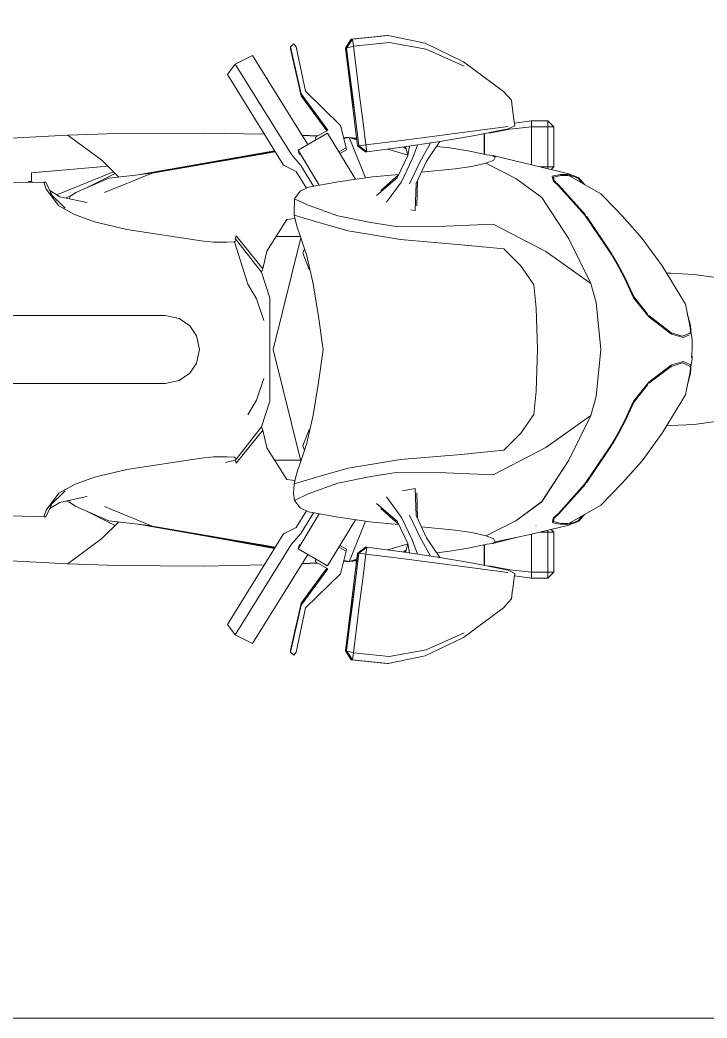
# Model space of a CAD drawing. Units: millimetres at full size, sheet at 1:100. Extents: x -361910 to 68111, y -79207 to 22945.
# Drawn here: x 12312 to 13209, y -49744 to -48440 of the extents above; entities that cross this region are included whole.
import ezdxf

# ---------------------------------------------------------------- set-up
doc = ezdxf.new("R2010")
doc.units = ezdxf.units.MM
doc.header["$LTSCALE"] = 100
doc.layers.add('0-5_外部部品', color=4, linetype='Continuous', lineweight=9)
doc.layers.add('0-D_寸法', color=4, linetype='Continuous', lineweight=9)

msp = doc.modelspace()

# ---------------------------------------------------------------- linework, layer by layer
at = {"layer": '0-5_外部部品'}
for p, q in [((12744.6, -48465), (12791.3, -48460.3)), ((12792.8, -48460.3), (12791.3, -48460.3)), ((12841.2, -48470.1), (12792.8, -48460.3)), ((12736.8, -48476.6), (12744.6, -48465)), ((12738.2, -48476.6), (12746.1, -48465)), ((12746.1, -48465), (12744.6, -48465)), ((12842.3, -48478.1), (12794, -48469.3)), ((12891.3, -48494.4), (12841.2, -48470.1)), ((12615.7, -48486.4), (12687.7, -48602.5)), ((12665.1, -48474.9), (12678.9, -48536.3)), ((12665.3, -48477.4), (12665.1, -48474.9)), ((12679.1, -48538.8), (12665.3, -48477.4)), ((12684.6, -48532.7), (12672.7, -48475.1)), ((12740.9, -48508.5), (12736.8, -48476.6)), ((12742.4, -48508.5), (12738.3, -48476.6)), ((12892.2, -48500.3), (12842.3, -48478.1)), ((12593, -48497.5), (12666.3, -48615.8)), ((12943.2, -48533.1), (12891.3, -48494.4)), ((12582.7, -48511.2), (12656.1, -48629.5)), ((12740.8, -48508.5), (12744.8, -48540.4)), ((12744.9, -48540.4), (12740.9, -48508.5)), ((12742.3, -48508.5), (12746.3, -48540.4)), ((12746.4, -48540.4), (12742.4, -48508.5)), ((12751.4, -48506.3), (12755.5, -48538.6)), ((12678.9, -48536.3), (12713.9, -48583.8)), ((12712.7, -48584.5), (12679.1, -48538.8)), ((12730.3, -48577.5), (12684.6, -48532.7)), ((12755.5, -48538.6), (12759.6, -48570.8)), ((12953.8, -48544.7), (12943.2, -48533.1)), ((12744.8, -48540.4), (12748.9, -48572.3)), ((12748.9, -48572.3), (12744.9, -48540.4)), ((12746.3, -48540.4), (12750.3, -48572.3)), ((12750.4, -48572.3), (12746.4, -48540.4)), ((12954.9, -48553), (12953.8, -48544.7)), ((12957, -48569.7), (12954.9, -48553)), ((12738, -48606.9), (12730.3, -48577.5)), ((12752.9, -48604.2), (12748.9, -48572.3)), ((12750.3, -48572.3), (12754.3, -48604.2)), ((12759.6, -48570.8), (12763.6, -48603)), ((12949.4, -48582.2), (12958, -48578)), ((12958, -48578), (12957, -48569.7)), ((12979.8, -48571.6), (12957.6, -48574.5)), ((13001.2, -48571.6), (12979.3, -48571.6)), ((12979.8, -48571.6), (12980, -48579.6)), ((13001.3, -48579.6), (13001.2, -48571.6)), ((13009.2, -48579.6), (13001.2, -48571.6)), ((12249.4, -48597.2), (12374.1, -48590.3)), ((12374.2, -48590.3), (12439, -48588.1)), ((12374.2, -48590.3), (12376.7, -48592)), ((12551.9, -48587.5), (12439, -48588.1)), ((12551.9, -48587.5), (12631.1, -48589.2)), ((12700.6, -48591.2), (12680, -48590.2)), ((12699.9, -48591.6), (12680.4, -48590.9)), ((12713.3, -48587.5), (12749.9, -48648)), ((12902.9, -48585.2), (12856.6, -48591.2)), ((12949, -48579.2), (12902.9, -48585.2)), ((12949.4, -48582.2), (12903.6, -48591.2)), ((12918.3, -48615.2), (12918.3, -48588.3)), ((12918.7, -48615.3), (12918.7, -48588.2)), ((12926.8, -48587.2), (12924, -48587.2)), ((12951.7, -48582.4), (12926.8, -48587.2)), ((12980, -48579.6), (12951.7, -48582.4)), ((12980, -48629), (12980, -48579.6)), ((13001.3, -48631.6), (13001.3, -48579.6)), ((13009.2, -48579.6), (13001.3, -48579.6)), ((13009.2, -48631.6), (13009.2, -48579.6)), ((12376.7, -48592), (12418.9, -48623.2)), ((12697.9, -48595.4), (12697.7, -48592.8)), ((12698.1, -48596.5), (12697.9, -48595.4)), ((12741.7, -48593.3), (12734.4, -48593)), ((12734.8, -48594.5), (12741.7, -48593.3)), ((12742, -48593.5), (12734.9, -48594.9)), ((12741.7, -48593.3), (12751.7, -48595)), ((12741.7, -48593.3), (12751.6, -48594.3)), ((12751.6, -48594.3), (12741.7, -48593.3)), ((12744.6, -48599.6), (12742, -48593.5)), ((12751.9, -48596.5), (12742, -48593.5)), ((12744.6, -48599.6), (12763.1, -48646.1)), ((12763.6, -48603), (12754.3, -48604.2)), ((12856.6, -48591.2), (12810.2, -48597.1)), ((12857.5, -48599.2), (12811.2, -48606.1)), ((12824.3, -48621.8), (12831, -48603.2)), ((12834.5, -48624.8), (12848.2, -48600.6)), ((12843, -48624.1), (12860.3, -48598.7)), ((12903.6, -48591.2), (12857.5, -48599.2)), ((12644.7, -48611.1), (12469.9, -48641.7)), ((12550.2, -48627.3), (12644.3, -48610.6)), ((12625.9, -48615.5), (12635.3, -48613.9)), ((12645.2, -48612), (12635.3, -48613.9)), ((12666.3, -48615.8), (12678.5, -48630.1)), ((12702.7, -48655.8), (12675, -48610)), ((12728.2, -48612.1), (12738, -48606.9)), ((12738.2, -48609.4), (12729.4, -48614.1)), ((12738.2, -48609.4), (12738, -48606.9)), ((12763.2, -48612.1), (12752.9, -48604.2)), ((12754.3, -48604.2), (12752.9, -48604.2)), ((12764.7, -48612.1), (12754.3, -48604.2)), ((12818.6, -48616.3), (12792.5, -48608.5)), ((12804.5, -48646.1), (12818.5, -48616.8)), ((12812.7, -48605.9), (12816.1, -48608.2)), ((12815.9, -48607.5), (12812.9, -48605.9)), ((12815.3, -48605.5), (12818.6, -48616.3)), ((12818.5, -48616.8), (12820.4, -48604.8)), ((12856, -48605), (12873.1, -48606.7)), ((12873.1, -48606.7), (12856, -48605)), ((12873.1, -48606.7), (12899.6, -48611.2)), ((12899.6, -48611.2), (12873.1, -48606.7)), ((12899.6, -48611.2), (12921.6, -48615.9)), ((12921.6, -48615.9), (12899.6, -48611.2)), ((12921.6, -48615.9), (12929.4, -48616.9)), ((12929.4, -48616.9), (12921.6, -48615.9)), ((12929.4, -48616.9), (12932.4, -48619.1)), ((12978.3, -48628.6), (12929.4, -48616.9)), ((12418.9, -48623.2), (12440.8, -48645)), ((12468.5, -48641.8), (12550.2, -48627.3)), ((12572, -48623.4), (12572, -48623.9)), ((12604.6, -48617.6), (12603.8, -48618.3)), ((12603.8, -48618.3), (12604.5, -48617.7)), ((12656.1, -48629.5), (12672.6, -48637.9)), ((12695.3, -48657.1), (12678.5, -48630.1)), ((12810.3, -48651.1), (12824.3, -48621.8)), ((12820.5, -48654.1), (12834.5, -48624.8)), ((12829.1, -48653.4), (12843, -48624.1)), ((12920.3, -48627.1), (12902.2, -48631.2)), ((12930.2, -48623.4), (12920.3, -48627.1)), ((12920.3, -48627.1), (12959.5, -48646.8)), ((12959.5, -48646.8), (12920.3, -48627.1)), ((12932.4, -48619.1), (12930.2, -48623.4)), ((13028.5, -48640.9), (12978.3, -48628.6)), ((12434.2, -48638.4), (12360.2, -48668.4)), ((12396, -48660.4), (12436, -48640.2)), ((12470, -48641.7), (12428, -48646.5)), ((12480.2, -48640.5), (12472.5, -48641.4)), ((12484.6, -48639.8), (12480.2, -48640.5)), ((12497, -48637.6), (12496.9, -48637.7)), ((12500.2, -48636.2), (12499.5, -48636.5)), ((12672.6, -48637.9), (12686.2, -48659.6)), ((12806.7, -48641.6), (12772.2, -48644.8)), ((12783, -48662.5), (12806.4, -48642.2)), ((12880.4, -48634.3), (12836.1, -48638.7)), ((12902.2, -48631.2), (12880.4, -48634.3)), ((13001.3, -48631.6), (12990.7, -48631.6)), ((13001.3, -48634.2), (13001.3, -48631.6)), ((13009.2, -48631.6), (13001.3, -48631.6)), ((13005.5, -48635.3), (13009.2, -48631.6)), ((13017.6, -48641.7), (13007.1, -48644.1)), ((13008.8, -48645.4), (13018.3, -48643.2)), ((13027.8, -48641.5), (13017.6, -48641.7)), ((13018.8, -48643.1), (13028, -48643)), ((13034.5, -48643.1), (13028, -48641.5)), ((13032, -48642.5), (13028.5, -48640.9)), ((13028.6, -48642.9), (13029.1, -48642.9)), ((13070.4, -48666.8), (13028.8, -48642.9)), ((13029.1, -48642.9), (13035.1, -48644.4)), ((13041.6, -48646.2), (13034.5, -48643.1)), ((12327.1, -48652.1), (12327.1, -48651.4)), ((12342.9, -48651.7), (12345.5, -48651.8)), ((12428, -48646.5), (12385, -48665.2)), ((12727.6, -48651.1), (12688.8, -48658.4)), ((12772.2, -48644.8), (12727.6, -48651.1)), ((12777.5, -48669.3), (12804.5, -48646.1)), ((12790.7, -48677.7), (12810.3, -48651.1)), ((12831, -48649.4), (12829.1, -48653.4)), ((12831, -48649.4), (12830.3, -48682.7)), ((12959.5, -48646.8), (12993.4, -48671.6)), ((12993.4, -48671.6), (12959.5, -48646.8)), ((13007.1, -48644.1), (13008.1, -48649.6)), ((13008.5, -48650.3), (13008.5, -48650)), ((13015, -48656.3), (13008.5, -48650.3)), ((13008.7, -48650.1), (13015.1, -48656.1)), ((13009.7, -48650), (13008.8, -48645.4)), ((13015.8, -48655.6), (13009.8, -48650.2)), ((13049.8, -48695), (13015, -48656.3)), ((13015.1, -48656.1), (13050.1, -48695.1)), ((13050.5, -48694.3), (13015.8, -48655.6)), ((13035.5, -48644.5), (13042.6, -48647.6)), ((13041.6, -48647.3), (13040.8, -48646.8)), ((13049.8, -48655), (13041.6, -48646.2)), ((13044.9, -48652.2), (13041.6, -48647.3)), ((13047.7, -48653.8), (13041.6, -48647.3)), ((13041.6, -48647.3), (13047.7, -48653.8)), ((13042.6, -48647.6), (13049.1, -48654.6)), ((12346.2, -48660.7), (12362.5, -48682.7)), ((12363.9, -48670.7), (12350.8, -48662.8)), ((12370.9, -48685.6), (12350.8, -48666.1)), ((12372.2, -48672.4), (12379.8, -48668.6)), ((12385, -48665.2), (12377.9, -48669.9)), ((12678, -48663.5), (12670.6, -48673.3)), ((12688.8, -48658.4), (12678, -48663.5)), ((13090.1, -48687.1), (13070.4, -48666.8)), ((12363.9, -48670.7), (12396.9, -48677.7)), ((12396.9, -48677.7), (12363.9, -48670.7)), ((12377.9, -48669.9), (12376.2, -48673.3)), ((12396.9, -48677.7), (12399.7, -48678.4)), ((12670.6, -48673.3), (12688.3, -48681.8)), ((12688.3, -48681.8), (12726.8, -48695.7)), ((13028.5, -48725.7), (12993.4, -48671.6)), ((13028.5, -48725.7), (12993.4, -48671.6)), ((12362.5, -48682.7), (12382.9, -48693.8)), ((12670.1, -48695), (12705.2, -48705.1)), ((12670.1, -48695), (12673.3, -48709.1)), ((12705.2, -48705.1), (12670.1, -48695)), ((13085.2, -48747.5), (13049.8, -48695)), ((13050.1, -48695.1), (13085.4, -48747.6)), ((13098.4, -48695.8), (13090.1, -48687.1)), ((12409.1, -48703.5), (12451.3, -48713.7)), ((12660.5, -48700.4), (12671, -48699.1)), ((12705.2, -48705.1), (12740.3, -48715.2)), ((12740.3, -48715.2), (12705.2, -48705.1)), ((12726.8, -48695.7), (12770, -48704.6)), ((12770, -48704.6), (12803.1, -48709.8)), ((12929.9, -48706.6), (12868, -48709.2)), ((12868, -48709.2), (12929.9, -48706.6)), ((12998.6, -48742.4), (12929.9, -48706.6)), ((12929.9, -48706.6), (12998.6, -48742.4)), ((13085.5, -48746.3), (13051.7, -48696.2)), ((12548.7, -48728.4), (12451.3, -48713.7)), ((12451.3, -48713.7), (12548.7, -48728.4)), ((12673.3, -48709.1), (12677.4, -48720.7)), ((12677.4, -48720.7), (12686.5, -48747.8)), ((12740.3, -48715.2), (12774.7, -48720.9)), ((12774.7, -48720.9), (12740.3, -48715.2)), ((12774.7, -48720.9), (12809, -48726.6)), ((12809, -48726.6), (12774.7, -48720.9)), ((12803.1, -48709.8), (12868, -48709.2)), ((12564.6, -48730.2), (12581.9, -48730)), ((12581.9, -48730), (12591.9, -48729.5)), ((12591.9, -48729.5), (12594.5, -48727.6)), ((12594.4, -48721.7), (12592.8, -48725.8)), ((12592.8, -48725.8), (12594.5, -48727.6)), ((12594.5, -48727.6), (12592.8, -48725.8)), ((12646.2, -48722.9), (12678.1, -48722.9)), ((12646.2, -48722.9), (12678.1, -48722.9)), ((12809, -48726.6), (12888.2, -48733.4)), ((12888.2, -48733.4), (12809, -48726.6)), ((12888.2, -48733.4), (12943.9, -48738.9)), ((12943.9, -48739), (12888.2, -48733.4)), ((13057.6, -48784.1), (13028.5, -48725.7)), ((13057.6, -48784.1), (13028.5, -48725.7)), ((12928.1, -48737.4), (12928.2, -48737.4)), ((12943.9, -48738.9), (12966, -48761)), ((12966, -48761), (12943.9, -48739)), ((13057.6, -48784.1), (12998.6, -48742.4)), ((12998.6, -48742.4), (13057.6, -48784.1)), ((13093.6, -48762.4), (13085.2, -48747.5)), ((13094.3, -48761.8), (13086.1, -48747.3)), ((12686.5, -48747.8), (12694.7, -48784.7)), ((13085.4, -48747.6), (13093.9, -48762.5)), ((12638.4, -48802.8), (12627.3, -48769.1)), ((12966, -48761), (12982.8, -48785.7)), ((12982.8, -48785.7), (12966, -48761)), ((13101.8, -48778), (13093.6, -48762.4)), ((13093.9, -48762.6), (13093.7, -48762.5)), ((13093.9, -48762.5), (13102, -48778.1)), ((13102.5, -48777.4), (13094.3, -48761.8)), ((13162.1, -48770.8), (13156.5, -48770.7)), ((13192.2, -48772.3), (13162.1, -48770.8)), ((13226.9, -48777.2), (13192.2, -48772.3)), ((12694.7, -48784.7), (12701.8, -48827.4)), ((12982.8, -48785.7), (12985.9, -48816.1)), ((13064.6, -48808.8), (13057.6, -48784.1)), ((13064.6, -48808.8), (13057.6, -48784.1)), ((13057.6, -48784.1), (13064.6, -48808.8)), ((13100.6, -48775.4), (13100.4, -48775.4)), ((13100.4, -48775.4), (13100.6, -48775.4)), ((13100.6, -48775.4), (13100.4, -48775.4)), ((13100.4, -48775.4), (13100.6, -48775.4)), ((13100.4, -48775.4), (13100.6, -48775.4)), ((13100.6, -48775.4), (13100.4, -48775.4)), ((13100.6, -48775.4), (13100.4, -48775.4)), ((13100.4, -48775.4), (13100.6, -48775.4)), ((13108.5, -48792.4), (13101.8, -48778)), ((13102, -48778.1), (13108.8, -48792.6)), ((13109.3, -48791.8), (13102.6, -48777.6)), ((13113.2, -48802.7), (13108.5, -48792.4)), ((13108.8, -48792.6), (13113.6, -48803.1)), ((13113.9, -48802), (13109.3, -48791.8)), ((13111.2, -48798.3), (13111.4, -48798.3)), ((13111.4, -48798.3), (13111.2, -48798.3)), ((12638.1, -48870.3), (12638.4, -48802.8)), ((13070.4, -48870.3), (13064.6, -48808.8)), ((13070.4, -48870.3), (13064.6, -48808.8)), ((13064.6, -48808.8), (13070.4, -48870.3)), ((13113.2, -48802.7), (13113.5, -48803.1)), ((13113.2, -48802.7), (13113.5, -48803.1)), ((13113.6, -48803.1), (13133.1, -48827.5)), ((13132, -48824.8), (13113.9, -48802)), ((13186.7, -48839), (13181, -48811.1)), ((12985.9, -48816.1), (12987.6, -48870.3)), ((13187.4, -48839), (13183.4, -48822.7)), ((13183.8, -48824.9), (13187.2, -48838.7)), ((12345.3, -48826), (12296, -48826)), ((12384.8, -48826), (12345.3, -48826)), ((12431.9, -48826), (12384.8, -48826)), ((12501.5, -48826), (12431.9, -48826)), ((12519.6, -48829.7), (12501.5, -48826)), ((12533.8, -48839.5), (12519.6, -48829.7)), ((12701.8, -48827.4), (12707.8, -48870.3)), ((13132.5, -48827), (13132.7, -48827.2)), ((13132.7, -48827.1), (13132.5, -48827)), ((13133.1, -48827.5), (13162.6, -48850.2)), ((13162.2, -48848.4), (13133.2, -48826.1)), ((13187.2, -48838.7), (13188, -48844.5)), ((12542.5, -48852.5), (12533.8, -48839.5)), ((13176.8, -48852.8), (13162.2, -48848.4)), ((13162.6, -48850.2), (13177.9, -48854.8)), ((13177.9, -48854.8), (13186.3, -48851)), ((13187.5, -48845), (13186.7, -48839)), ((13186.7, -48839), (13187.5, -48845)), ((13186.7, -48839), (13187.5, -48845)), ((13189.7, -48857.7), (13186.7, -48839)), ((13187.3, -48848.5), (13187.5, -48845)), ((13187.5, -48845), (13187.3, -48848.5)), ((13187.5, -48845), (13187.3, -48848.5)), ((13188.2, -48845.5), (13187.4, -48839)), ((13188, -48844.5), (13187.7, -48848.4)), ((13188, -48850.3), (13188.1, -48848.2)), ((13188.1, -48847.6), (13188.2, -48845.5)), ((12546.2, -48870.3), (12542.5, -48852.5)), ((13189.8, -48870.3), (13189.7, -48857.7)), ((12542.5, -48888.1), (12546.2, -48870.3)), ((12638.4, -48937.8), (12638.1, -48870.3)), ((12707.8, -48870.3), (12701.8, -48913.3)), ((12987.6, -48870.3), (12985.9, -48924.6)), ((12985.9, -48924.6), (12987.6, -48870.3)), ((13064.6, -48931.9), (13070.4, -48870.3)), ((13064.6, -48931.9), (13070.4, -48870.3)), ((13189, -48880.8), (13189.8, -48870.3)), ((13189.6, -48883), (13189.4, -48875.3)), ((12533.8, -48901.1), (12542.5, -48888.1)), ((13162.6, -48890.4), (13133.1, -48913.1)), ((13162.2, -48892.3), (13176.8, -48887.9)), ((13177.9, -48885.8), (13162.6, -48890.4)), ((13188.2, -48895.2), (13188, -48890.3)), ((12519.6, -48910.9), (12533.8, -48901.1)), ((13133.2, -48914.5), (13162.2, -48892.3)), ((13181, -48929.6), (13186.7, -48901.7)), ((13183.4, -48917.9), (13187.4, -48901.7)), ((13187.2, -48901.9), (13183.8, -48915.7)), ((13186.7, -48901.7), (13187.5, -48895.6)), ((13188, -48896.1), (13187.2, -48901.9)), ((13187.5, -48895.6), (13187.3, -48892.1)), ((13187.4, -48901.7), (13188.2, -48895.2)), ((13187.7, -48892.3), (13188, -48896.1)), ((12345.3, -48914.7), (12384.8, -48914.7)), ((12384.8, -48914.7), (12431.9, -48914.7)), ((12431.9, -48914.7), (12501.5, -48914.7)), ((12501.5, -48914.7), (12519.6, -48910.9)), ((12620.6, -48936.4), (12630.2, -48908.2)), ((12701.8, -48913.3), (12694.7, -48956)), ((13133.1, -48913.1), (13113.6, -48937.5)), ((13113.9, -48938.7), (13132, -48915.9)), ((13132.7, -48913.5), (13132.5, -48913.7)), ((13132.5, -48913.7), (13132.7, -48913.5)), ((12985.9, -48924.6), (12982.8, -48955)), ((12982.8, -48955), (12985.9, -48924.6)), ((13150.6, -48979.7), (13181, -48929.6)), ((12609.3, -48955.7), (12620.6, -48936.4)), ((12627.3, -48971.5), (12638.4, -48937.8)), ((13057.6, -48956.6), (13064.6, -48931.9)), ((13057.6, -48956.6), (13064.6, -48931.9)), ((13113.2, -48937.9), (13108.5, -48948.2)), ((13108.5, -48948.2), (13113.2, -48937.9)), ((13113.6, -48937.5), (13108.8, -48948)), ((13109.3, -48948.8), (13113.9, -48938.7)), ((13113.5, -48937.5), (13113.2, -48937.9)), ((13113.5, -48937.5), (13113.2, -48937.9)), ((13113.2, -48937.9), (13113.5, -48937.5)), ((12694.7, -48956), (12686.5, -48992.8)), ((12982.8, -48955), (12966, -48979.6)), ((12966, -48979.6), (12982.8, -48955)), ((13108.5, -48948.2), (13101.7, -48962.7)), ((13101.8, -48962.7), (13108.5, -48948.2)), ((13108.8, -48948), (13102, -48962.5)), ((13102.6, -48963), (13109.3, -48948.8)), ((12998.6, -48998.2), (13057.6, -48956.6)), ((13028.5, -49014.9), (13057.6, -48956.6)), ((13028.5, -49014.9), (13057.6, -48956.6)), ((13101.7, -48962.7), (13093.6, -48978.3)), ((13093.6, -48978.3), (13101.8, -48962.7)), ((13102, -48962.5), (13093.9, -48978.1)), ((13094.3, -48978.8), (13102.5, -48963.2)), ((13162.1, -48969.8), (13192.2, -48968.4)), ((13192.2, -48968.4), (13226.9, -48963.4)), ((12634.3, -48998.8), (12629, -48975.6)), ((12966, -48979.6), (12943.9, -49001.7)), ((12943.9, -49001.7), (12966, -48979.6)), ((13093.6, -48978.3), (13085.2, -48993.2)), ((13085.2, -48993.2), (13093.6, -48978.3)), ((13093.9, -48978.1), (13085.4, -48993.1)), ((13086.1, -48993.4), (13094.3, -48978.8)), ((13124.4, -49015.6), (13150.6, -48979.7)), ((13156.5, -48970), (13162.1, -48969.8)), ((12686.5, -48992.8), (12677.4, -49019.9)), ((13085.2, -48993.2), (13049.8, -49045.6)), ((13085.2, -48993.2), (13049.8, -49045.6)), ((13049.8, -49045.6), (13085.2, -48993.2)), ((13085.4, -48993.1), (13050.1, -49045.5)), ((13051.8, -49044.4), (13085.5, -48994.3)), ((12660.5, -49040.3), (12634.3, -48998.8)), ((12888.2, -49007.3), (12809, -49014.1)), ((12809, -49014.1), (12888.2, -49007.3)), ((12943.9, -49001.7), (12888.2, -49007.3)), ((12888.2, -49007.3), (12943.9, -49001.7)), ((12929.9, -49034.1), (12998.6, -48998.2)), ((12998.6, -48998.2), (12929.9, -49034.1)), ((12451.3, -49026.9), (12548.7, -49012.3)), ((12548.7, -49012.3), (12564.6, -49010.4)), ((12564.6, -49010.4), (12581.9, -49010.6)), ((12580.5, -49017.9), (12592.8, -49014.9)), ((12581.9, -49010.6), (12591.9, -49011.1)), ((12594.5, -49013.1), (12591.9, -49011.1)), ((12594.5, -49013.1), (12592.8, -49014.9)), ((12592.8, -49014.9), (12594.5, -49013.1)), ((12592.8, -49014.9), (12594.4, -49018.9)), ((12678.4, -49014.8), (12644.4, -49014.8)), ((12678.4, -49014.8), (12644.4, -49014.8)), ((12677.4, -49019.9), (12673.3, -49031.6)), ((12774.7, -49019.7), (12740.3, -49025.4)), ((12740.3, -49025.4), (12774.7, -49019.7)), ((12809, -49014.1), (12774.7, -49019.7)), ((12774.7, -49019.7), (12809, -49014.1)), ((12993.4, -49069.1), (13028.5, -49014.9)), ((12993.4, -49069), (13028.5, -49014.9)), ((13098.4, -49044.8), (13124.4, -49015.6)), ((12409.1, -49037.2), (12451.3, -49026.9)), ((12673.3, -49031.6), (12670.1, -49045.6)), ((12740.3, -49025.4), (12705.2, -49035.5)), ((12705.2, -49035.5), (12740.3, -49025.4)), ((12770, -49036), (12803.1, -49030.8)), ((12803.1, -49030.8), (12770, -49036)), ((12803.1, -49030.8), (12868, -49031.4)), ((12868, -49031.4), (12803.1, -49030.8)), ((12868, -49031.4), (12929.9, -49034.1)), ((12929.9, -49034.1), (12868, -49031.4)), ((12362.5, -49057.9), (12382.9, -49046.8)), ((12382.9, -49046.8), (12409.1, -49037.2)), ((12671, -49041.6), (12660.5, -49040.3)), ((12670.1, -49045.6), (12705.2, -49035.5)), ((12688.3, -49058.8), (12726.8, -49044.9)), ((12726.8, -49044.9), (12688.3, -49058.8)), ((12726.8, -49044.9), (12770, -49036)), ((12770, -49036), (12726.8, -49044.9)), ((13015, -49084.4), (13049.8, -49045.6)), ((13050.1, -49045.5), (13015.1, -49084.5)), ((13049.8, -49045.6), (13015.1, -49084.4)), ((13049.8, -49045.6), (13015.1, -49084.4)), ((13015.8, -49085), (13050.5, -49046.3)), ((12346.2, -49080), (12362.5, -49057.9)), ((12362.5, -49057.9), (12346.2, -49080)), ((12350.8, -49074.5), (12370.9, -49055)), ((12688.3, -49058.8), (12670.6, -49067.4)), ((12828, -49051.9), (12811.6, -49054.9)), ((12829.1, -49087.2), (12828, -49051.9)), ((12830.2, -49057.6), (12831, -49091.2)), ((12363.9, -49070), (12350.8, -49077.9)), ((12396.9, -49062.9), (12363.9, -49070)), ((12379.8, -49072), (12372.2, -49068.2)), ((12376.2, -49067.3), (12377.8, -49070.8)), ((12377.8, -49070.8), (12385, -49075.5)), ((12399.7, -49062.2), (12396.9, -49062.9)), ((12670.6, -49067.4), (12678, -49077.1)), ((12804.6, -49094.5), (12777.5, -49071.3)), ((12810.3, -49089.6), (12790.7, -49062.9)), ((12959.5, -49093.9), (12993.4, -49069)), ((12993.4, -49069.1), (12959.5, -49093.9)), ((12342.9, -49088.9), (12346.2, -49080)), ((12346.2, -49080), (12342.9, -49088.9)), ((12385, -49075.5), (12428, -49094.1)), ((12436, -49100.4), (12396.1, -49080.3)), ((12686.2, -49081), (12672.6, -49102.8)), ((12675, -49130.7), (12702.7, -49084.9)), ((12678, -49077.1), (12688.8, -49082.3)), ((12678.5, -49110.6), (12695.3, -49083.5)), ((12688.8, -49082.3), (12727.6, -49089.5)), ((12806.4, -49098.4), (12783, -49078.1)), ((12834.5, -49115.8), (12820.5, -49086.5)), ((13015.1, -49084.4), (13008.5, -49090.4)), ((13015.1, -49084.4), (13008.5, -49090.4)), ((13008.5, -49090.4), (13015, -49084.4)), ((13015.1, -49084.5), (13008.5, -49090.6)), ((13009.8, -49090.4), (13015.8, -49085)), ((13041.6, -49094.4), (13049.8, -49085.6)), ((13049.1, -49086), (13042.6, -49093)), ((12301, -49087.8), (12342.9, -49088.9)), ((12345.5, -49088.9), (12342.9, -49088.9)), ((12440.8, -49095.6), (12418.9, -49117.4)), ((12469.8, -49098.9), (12428, -49094.1)), ((12469.8, -49098.9), (12644.7, -49129.5)), ((12480.2, -49100.2), (12472.5, -49099.3)), ((12727.6, -49089.5), (12772.2, -49095.8)), ((12763.1, -49094.5), (12744.6, -49141)), ((12772.2, -49095.8), (12806.7, -49099.1)), ((12818.5, -49123.8), (12804.6, -49094.5)), ((12824.3, -49118.9), (12810.3, -49089.6)), ((12843, -49116.5), (12829.1, -49087.2)), ((12829.1, -49087.2), (12831, -49091.2)), ((12959.5, -49093.9), (12920.3, -49113.5)), ((12920.3, -49113.5), (12959.5, -49093.9)), ((13007.1, -49096.5), (13016.1, -49098.6)), ((13008.1, -49091), (13007.2, -49095.6)), ((13008.5, -49090.4), (13008.5, -49090.6)), ((13008.5, -49090.4), (13008.5, -49090.7)), ((13008.5, -49090.6), (13008.5, -49090.4)), ((13008.8, -49095.2), (13009.7, -49090.6)), ((13018.3, -49097.4), (13008.8, -49095.2)), ((13017.6, -49099), (13027.9, -49099.2)), ((13028, -49097.7), (13018.8, -49097.5)), ((13028.5, -49099), (13034.5, -49097.6)), ((13028.5, -49099.7), (13032, -49098.2)), ((13029.1, -49097.7), (13028.6, -49097.7)), ((13035.1, -49096.2), (13029.1, -49097.7)), ((13034.5, -49097.6), (13041.6, -49094.4)), ((13042.6, -49093), (13035.5, -49096.1)), ((13040.7, -49093.9), (13041.6, -49093.4)), ((13041.6, -49093.3), (13047.7, -49086.8)), ((13047.7, -49086.8), (13041.6, -49093.4)), ((13041.6, -49093.3), (13044.9, -49088.4)), ((12635.3, -49126.7), (12484.6, -49100.9)), ((12496.9, -49103), (12497, -49103)), ((12499.6, -49104.2), (12500.2, -49104.4)), ((12656.1, -49111.1), (12582.7, -49229.5)), ((12672.6, -49102.8), (12656.1, -49111.1)), ((12666.3, -49124.8), (12678.5, -49110.6)), ((12836.1, -49101.9), (12880.4, -49106.3)), ((12880.4, -49106.3), (12902.2, -49109.4)), ((12902.2, -49109.4), (12920.3, -49113.5)), ((12932.4, -49121.5), (12978.3, -49112)), ((12978.3, -49112), (13028.5, -49099.7)), ((12985.8, -49101), (12985.9, -49101)), ((12985.9, -49101), (12985.8, -49101)), ((13001.3, -49109), (13009.2, -49109)), ((13009.2, -49109), (13005.5, -49105.4)), ((12418.9, -49117.4), (12376.7, -49148.6)), ((12572, -49116.8), (12572, -49117.2)), ((12593, -49243.1), (12666.3, -49124.8)), ((12603.9, -49122.4), (12604.6, -49123)), ((12604.6, -49123), (12603.9, -49122.4)), ((12635.3, -49126.7), (12625.9, -49125.1)), ((12792.5, -49132.1), (12818.6, -49124.3)), ((12818.6, -49124.3), (12815.3, -49135.1)), ((12820.4, -49135.9), (12818.5, -49123.8)), ((12831, -49137.5), (12824.3, -49118.9)), ((12848.2, -49140.1), (12834.5, -49115.8)), ((12860.3, -49142), (12843, -49116.5)), ((12921.6, -49124.7), (12899.6, -49129.4)), ((12899.6, -49129.4), (12921.6, -49124.7)), ((12918.3, -49152.3), (12918.3, -49125.4)), ((12918.7, -49152.4), (12918.7, -49125.4)), ((12920.3, -49113.5), (12930.2, -49117.3)), ((12930.2, -49117.3), (12920.3, -49113.5)), ((12929.3, -49123.7), (12921.6, -49124.7)), ((12921.6, -49124.7), (12929.4, -49123.7)), ((12929.4, -49123.7), (12932.4, -49121.5)), ((12930.2, -49117.3), (12932.4, -49121.5)), ((12687.7, -49138.1), (12615.7, -49254.2)), ((12635.3, -49126.7), (12645.2, -49128.6)), ((12738, -49133.8), (12728.2, -49128.5)), ((12729.4, -49126.5), (12738.2, -49131.2)), ((12738, -49133.8), (12738.2, -49131.2)), ((12752.9, -49136.5), (12748.9, -49168.4)), ((12748.9, -49168.4), (12753, -49136.5)), ((12754.4, -49136.5), (12750.3, -49168.4)), ((12753, -49136.5), (12763.2, -49128.5)), ((12816.1, -49132.5), (12812.7, -49134.7)), ((12812.9, -49134.8), (12815.9, -49133.1)), ((12873.1, -49133.9), (12856, -49135.7)), ((12856, -49135.7), (12873.1, -49133.9)), ((12899.6, -49129.4), (12873.1, -49133.9)), ((12873.1, -49133.9), (12899.6, -49129.4)), ((12374.1, -49150.4), (12249.4, -49143.4)), ((12376.7, -49148.6), (12374.2, -49150.4)), ((12374.2, -49150.4), (12439, -49152.6)), ((12551.9, -49153.2), (12631.1, -49151.4)), ((12680, -49150.4), (12700.6, -49149.4)), ((12699.9, -49149), (12680.4, -49149.8)), ((12698.2, -49144.3), (12697.7, -49147.8)), ((12697.7, -49147.8), (12697.9, -49145.3)), ((12697.7, -49147.8), (12713.9, -49156.8)), ((12697.9, -49145.3), (12698.1, -49144.2)), ((12741.7, -49147.4), (12734.4, -49147.7)), ((12741.7, -49147.4), (12734.8, -49146.1)), ((12734.9, -49145.8), (12742, -49147.1)), ((12751.7, -49145.6), (12741.7, -49147.4)), ((12742, -49147.1), (12744.6, -49141)), ((12742, -49147.1), (12751.9, -49144.2)), ((12439, -49152.6), (12551.9, -49153.2)), ((12713.9, -49156.8), (12678.9, -49204.3)), ((12679.1, -49201.8), (12712.7, -49156.1)), ((12924.1, -49153.5), (12926.8, -49153.5)), ((12958, -49162.7), (12949.4, -49158.4)), ((12957, -49171), (12958, -49162.7)), ((12979.8, -49169), (12980, -49161)), ((12980, -49161), (12979.8, -49169)), ((13001.2, -49169), (13001.3, -49161)), ((13001.2, -49169), (13009.2, -49161)), ((12748.9, -49168.4), (12744.8, -49200.2)), ((12744.9, -49200.2), (12748.9, -49168.4)), ((12750.3, -49168.4), (12746.3, -49200.2)), ((12746.4, -49200.2), (12750.4, -49168.4)), ((12759.6, -49169.8), (12755.5, -49202.1)), ((12956, -49179.3), (12957, -49171)), ((12979.8, -49169), (12979.3, -49169)), ((12979.8, -49169), (12979.3, -49169)), ((13001.2, -49169), (12979.8, -49169)), ((12953.9, -49195.9), (12954.9, -49187.6)), ((12954.9, -49187.6), (12956, -49179.3)), ((12665.3, -49263.2), (12679.1, -49201.8)), ((12744.8, -49200.2), (12740.8, -49232.1)), ((12740.9, -49232.1), (12744.9, -49200.2)), ((12746.3, -49200.2), (12742.3, -49232.1)), ((12742.4, -49232.1), (12746.4, -49200.2)), ((12755.5, -49202.1), (12751.4, -49234.3)), ((12943.2, -49207.6), (12953.9, -49195.9)), ((12672.7, -49265.5), (12684.6, -49207.9)), ((12943.2, -49207.6), (12891.3, -49246.3)), ((12593, -49243.1), (12582.7, -49229.5)), ((12736.8, -49264), (12740.9, -49232.1)), ((12615.7, -49254.2), (12593, -49243.1)), ((12891.3, -49246.3), (12841.2, -49270.5)), ((12665.1, -49265.7), (12665.3, -49263.2)), ((12747.4, -49266.5), (12746.1, -49275.6)), ((12841.2, -49270.5), (12792.8, -49280.3))]:
    msp.add_line(p, q, dxfattribs=at)
for points in [[(12792.8, -48460.3), (12746.1, -48465), (12747.4, -48474.1)], [(12672.7, -48475.1), (12669.6, -48471.1), (12665.1, -48474.9)], [(12794, -48469.3), (12747.4, -48474.1), (12751.4, -48506.3)], [(12582.7, -48511.2), (12593, -48497.5), (12615.7, -48486.4)], [(12738.3, -48476.6), (12736.8, -48476.6), (12740.8, -48508.5)], [(12747.4, -48474.1), (12738.2, -48476.6), (12742.3, -48508.5)], [(12748.9, -48572.3), (12752.9, -48604.2), (12754.4, -48604.2), (12750.4, -48572.3)], [(12980, -48579.6), (12979.8, -48571.6), (12979.3, -48571.6)], [(12677, -48615.4), (12675, -48610), (12713.3, -48587.5)], [(12713.9, -48583.8), (12697.7, -48592.8), (12698.2, -48596.4)], [(13001.3, -48579.6), (12980, -48579.6), (12980, -48629)], [(12734.4, -48593), (12741.7, -48593.3), (12734.3, -48592.9)], [(12810.2, -48597.1), (12763.6, -48603), (12764.7, -48612.1)], [(12635.3, -48613.9), (12484.6, -48639.8), (12422.1, -48665.2)], [(12811.2, -48606.1), (12764.7, -48612.1), (12763.2, -48612.1)], [(12327.1, -48651), (12327.1, -48639.7), (12426.6, -48630.9)], [(12346.2, -48660.7), (12342.9, -48651.7), (12301, -48652.8)], [(12322.7, -48652.3), (12322.8, -48651), (12327.7, -48651)], [(12353.9, -48669.1), (12345.5, -48651.8), (12342.9, -48651.7)], [(12822.5, -48687.7), (12828, -48688.7), (12829.1, -48653.4)], [(13008.5, -48650), (13008.5, -48650.3), (13015.1, -48656.3)], [(13008.5, -48650), (13008.5, -48650.3), (13015.1, -48656.3)], [(13015.1, -48656.3), (13049.8, -48695), (13085.2, -48747.5)], [(13015.1, -48656.3), (13049.8, -48695), (13085.2, -48747.5)], [(12382.9, -48693.8), (12362.5, -48682.7), (12346.2, -48660.7)], [(12688.4, -48681.8), (12670.6, -48673.3), (12670.1, -48695)], [(12770, -48704.6), (12726.8, -48695.7), (12688.4, -48681.8)], [(12451.3, -48713.7), (12409.1, -48703.5), (12382.9, -48693.8)], [(12629, -48765.1), (12634.3, -48741.8), (12660.5, -48700.4)], [(12868, -48709.2), (12803.1, -48709.8), (12770, -48704.6)], [(13181, -48811.1), (13150.6, -48760.9), (13124.4, -48725.1), (13098.4, -48695.8)], [(12591.9, -48729.5), (12581.9, -48730.1), (12564.6, -48730.2), (12548.7, -48728.4)], [(12627.3, -48769.1), (12594.5, -48727.6), (12591.9, -48729.5), (12609.3, -48784.9)], [(12627.4, -48769.1), (12629, -48765.1), (12594.4, -48721.7)], [(12678.7, -49016.1), (12642.6, -48870.3), (12678.7, -48724.6)], [(12690.6, -48766.1), (12689.5, -48765.6), (12681.5, -48744.3), (12683.5, -48738.9)], [(13085.2, -48747.5), (13093.6, -48762.4), (13101.7, -48777.9)], [(12630.2, -48832.4), (12620.6, -48804.2), (12609.3, -48784.9)], [(12987.6, -48870.3), (12985.9, -48816.1), (12982.8, -48785.7)], [(13101.7, -48777.9), (13108.5, -48792.4), (13113.2, -48802.7)], [(13188, -48850.3), (13187.7, -48848.4), (13177.3, -48852.9)], [(13070.4, -48870.3), (13064.6, -48931.8), (13057.6, -48956.6)], [(13177.3, -48887.7), (13187.7, -48892.3), (13188, -48890.3), (13177.9, -48885.8)], [(13187.3, -48892.1), (13187.5, -48895.6), (13189.6, -48883)], [(13187.3, -48892.1), (13187.5, -48895.6), (13186.7, -48901.7)], [(12278.9, -48911.4), (12296, -48914.7), (12345.3, -48914.7)], [(12591.9, -49011.1), (12594.5, -49013.1), (12627.3, -48971.5)], [(12594.4, -49018.9), (12629, -48975.6), (12627.4, -48971.5)], [(12683.5, -49001.7), (12681.5, -48996.3), (12689.5, -48975), (12690.6, -48974.6)], [(12564.6, -49010.4), (12548.7, -49012.3), (12451.3, -49026.9), (12409.1, -49037.2), (12382.9, -49046.8), (12362.5, -49057.9)], [(12591.9, -49011.1), (12581.9, -49010.6), (12564.6, -49010.4)], [(12705.2, -49035.5), (12670.1, -49045.6), (12669.1, -49058)], [(13028.8, -49097.7), (13070.4, -49073.8), (13098.4, -49044.8)], [(12669.1, -49058), (12670.6, -49067.4), (12688.3, -49058.8)], [(12342.9, -49088.9), (12345.5, -49088.9), (12353.8, -49071.6)], [(12350.8, -49077.9), (12363.9, -49070), (12396.9, -49062.9)], [(12480.2, -49100.2), (12484.6, -49100.9), (12422.1, -49075.5)], [(12644.3, -49130.1), (12550.2, -49113.3), (12468.6, -49098.8)], [(12749.9, -49092.7), (12713.3, -49153.1), (12675, -49130.7), (12677, -49125.2)], [(12926.8, -49153.5), (12951.7, -49158.3), (12980, -49161), (12980, -49111.6)], [(12980, -49111.6), (12980, -49161), (13001.3, -49161), (13001.3, -49109)], [(12990.7, -49109), (13001.3, -49109), (13001.3, -49106.4)], [(13001.3, -49161), (13009.2, -49161), (13009.2, -49109)], [(12932.4, -49121.5), (12929.3, -49123.7), (12959.7, -49115.9)], [(12684.6, -49207.9), (12730.3, -49163.2), (12738, -49133.8)], [(12750.4, -49168.4), (12754.4, -49136.5), (12752.9, -49136.5)], [(12753, -49136.5), (12754.4, -49136.5), (12764.7, -49128.5)], [(12754.4, -49136.5), (12763.6, -49137.6), (12759.6, -49169.8)], [(12763.2, -49128.5), (12764.7, -49128.5), (12811.2, -49134.5), (12857.5, -49141.5), (12903.6, -49149.4), (12949.4, -49158.4)], [(12764.7, -49128.5), (12763.6, -49137.6), (12810.2, -49143.5), (12856.6, -49149.4), (12902.9, -49155.4), (12949, -49161.5)], [(12734.3, -49147.7), (12741.7, -49147.4), (12734.4, -49147.7)], [(12751.6, -49146.4), (12741.7, -49147.4), (12751.6, -49146.3)], [(12979.3, -49169), (12979.8, -49169), (12957.6, -49166.1)], [(12678.9, -49204.3), (12665.1, -49265.7), (12669.6, -49269.5), (12672.7, -49265.5)], [(12740.8, -49232.1), (12736.8, -49264), (12738.3, -49264), (12742.4, -49232.1)], [(12742.3, -49232.1), (12738.2, -49264), (12747.4, -49266.5)], [(12751.4, -49234.3), (12747.4, -49266.5), (12794, -49271.3), (12842.3, -49262.6), (12892.2, -49240.3)], [(12791.3, -49280.3), (12744.6, -49275.6), (12736.8, -49264)], [(12744.6, -49275.6), (12746.1, -49275.6), (12738.2, -49264)], [(12791.3, -49280.3), (12792.8, -49280.3), (12746.1, -49275.6)]]:
    msp.add_lwpolyline(points, dxfattribs=at)
at = {"layer": '0-D_寸法', "color": 7, "lineweight": 18}
msp.add_lwpolyline([(7453.4, -37863.6), (22160.1, -37863.6), (22160.1, -49743.6), (7453.4, -49743.6)], close=True, dxfattribs=at)

doc.saveas('drawing.dxf')
